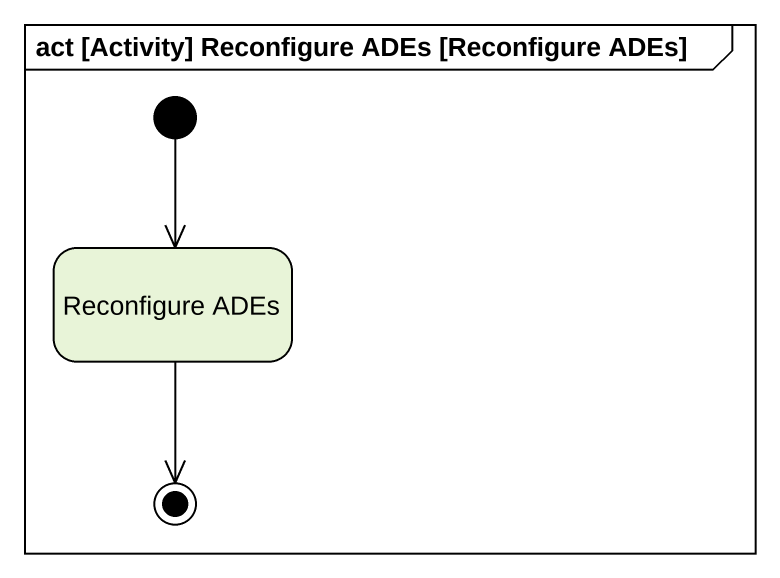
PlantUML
@startuml
mainframe act [Activity] Reconfigure ADEs [Reconfigure ADEs]
hide empty description
state "Reconfigure ADEs" as Reconfigure_ADEs
[*] --> Reconfigure_ADEs
Reconfigure_ADEs --> [*]
@enduml
